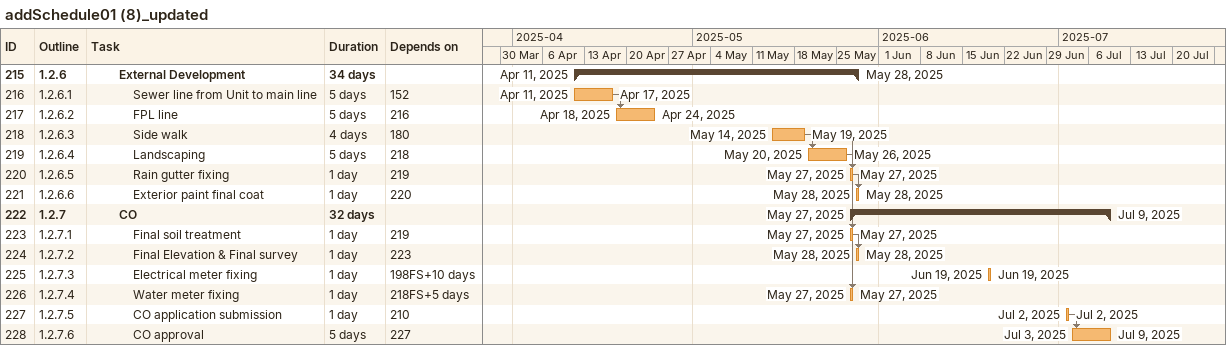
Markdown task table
addSchedule01 (8)_updated

| ID | WBS | Task | Duration | Start | Finish | Predecessors |
|---|---|---|---|---|---|---|
| 215 | 1.2.6 | **External Development** | 34d | 2025-04-11 | 2025-05-28 |  |
| 216 | 1.2.6.1 | Sewer line from Unit to main line | 5d | 2025-04-11 | 2025-04-17 | 152 |
| 217 | 1.2.6.2 | FPL line | 5d | 2025-04-18 | 2025-04-24 | 216 |
| 218 | 1.2.6.3 | Side walk | 4d | 2025-05-14 | 2025-05-19 | 180 |
| 219 | 1.2.6.4 | Landscaping | 5d | 2025-05-20 | 2025-05-26 | 218 |
| 220 | 1.2.6.5 | Rain gutter fixing | 1d | 2025-05-27 | 2025-05-27 | 219 |
| 221 | 1.2.6.6 | Exterior paint final coat | 1d | 2025-05-28 | 2025-05-28 | 220 |
| 222 | 1.2.7 | **CO** | 32d | 2025-05-27 | 2025-07-09 |  |
| 223 | 1.2.7.1 | Final soil treatment | 1d | 2025-05-27 | 2025-05-27 | 219 |
| 224 | 1.2.7.2 | Final Elevation & Final survey | 1d | 2025-05-28 | 2025-05-28 | 223 |
| 225 | 1.2.7.3 | Electrical meter fixing | 1d | 2025-06-19 | 2025-06-19 | 198FS+10d |
| 226 | 1.2.7.4 | Water meter fixing | 1d | 2025-05-27 | 2025-05-27 | 218FS+5d |
| 227 | 1.2.7.5 | CO application submission | 1d | 2025-07-02 | 2025-07-02 | 210 |
| 228 | 1.2.7.6 | CO approval | 5d | 2025-07-03 | 2025-07-09 | 227 |
